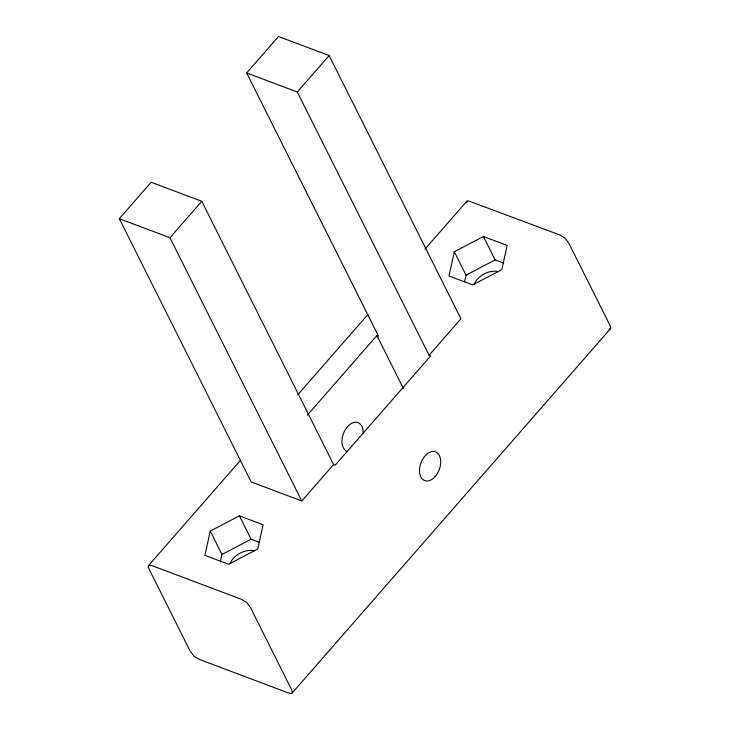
<?xml version="1.0" encoding="UTF-8"?>
<svg xmlns="http://www.w3.org/2000/svg" width="730" height="730" viewBox="0 0 730 730"><rect width="100%" height="100%" fill="white"/><g stroke="black" fill="none" stroke-linecap="round" stroke-linejoin="round"><path stroke-width="1.09" d="M292.064 693.144L292.329 691.757L291.443 689.348L250.436 607.451L246.658 602.469L241.183 599.22L152.588 565.85L149.997 565.175L148.573 565.531L148.299 566.909L149.175 569.318L190.192 651.215L193.97 656.197L199.454 659.455L288.049 692.825L290.631 693.5L292.064 693.144L610.399 328.774L610.663 327.396L609.787 324.987L568.77 243.09L564.993 238.108L559.518 234.859L468.332 200.814L466.908 201.17L424.96 249.176M466.634 202.548L466.908 201.17M210.258 531.093L204.893 555.302L228.636 564.244L257.763 548.987L263.129 524.77L239.376 515.827L210.258 531.093L221.975 554.49L220.268 562.191M454.315 251.759L448.941 275.967L472.684 284.91L501.811 269.644L507.177 245.435L483.433 236.493L454.315 251.759L466.032 275.146L464.563 281.753M474.016 284.326C478.25 275.484 488.817 269.598 498.526 271.624M333.601 464.563L301.773 500.981L251.147 481.919L119.337 218.681L151.174 182.244L201.799 201.307L333.601 464.563L335.198 465.165L430.727 355.82L429.13 355.218L426.165 349.378L297.293 92.007L246.667 72.945L278.504 36.5L329.13 55.562L460.94 318.8L429.13 355.218M301.773 500.981L169.962 237.752L201.799 201.307M297.293 92.007L329.13 55.562M148.573 565.531L240.699 460.082M297.63 394.921L368.039 314.329M307.494 414.996L376.899 335.545L378.505 336.156L246.667 72.945M466.032 275.146L495.141 259.88L503.408 262.992M221.975 554.49L251.093 539.224L259.351 542.335M608.975 329.139L610.399 328.774M119.337 218.681L169.962 237.752M483.433 236.493L495.141 259.88M376.899 335.545L403.398 388.451M239.376 515.827L251.093 539.224M229.968 563.66A17.52 11.653 -26.6 0 1 244.295 551.451A17.575 11.689 -26.6 0 1 254.624 550.739M347.088 451.359A15.357 9.764 -69.4 0 1 342.662 436.002A15.357 9.764 -69.4 0 1 354.616 422.323A15.357 9.764 -69.4 0 1 363.193 432.926M435.244 476.471A15.357 9.764 -69.4 0 0 435.6 451.879A15.357 9.764 -69.4 0 0 419.485 470.312A15.357 9.764 -69.4 0 0 435.244 476.471"/></g></svg>
